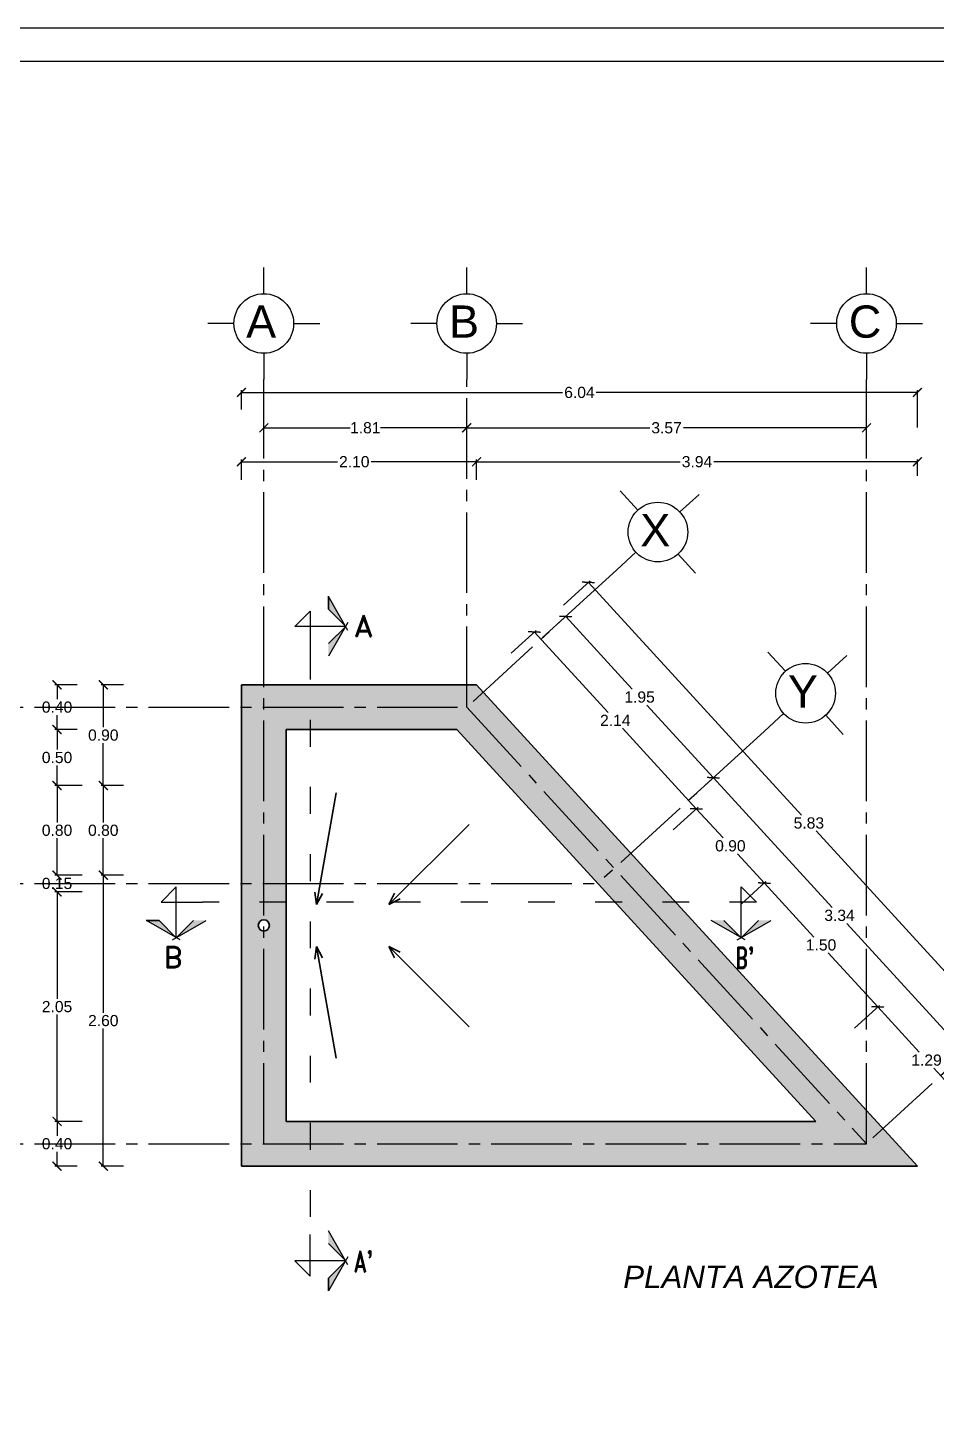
# Model space of a CAD drawing. Header units: millimetres. Extents: x 525387 to 527545, y 2235066 to 2235448.
# Drawn here: x 525721.91 to 525730.03, y 2235195.6 to 2235207.97 of the extents above; entities that cross this region are included whole.
import ezdxf
from ezdxf.enums import TextEntityAlignment as Align

# ---------------------------------------------------------------- set-up
doc = ezdxf.new("R2010")
doc.units = ezdxf.units.MM
doc.linetypes.add('ACAD_ISO03W100', pattern=[30, 12, -18])
doc.linetypes.add('ACAD_ISO04W100', pattern=[30, 24, -3, 0, -3])
for name, color, linetype in [('auxiliar', 6, 'Continuous'), ('cortes', 2, 'Continuous'), ('COTAS', 2, 'Continuous'), ('EJES', 1, 'Continuous'), ('pie de plano', 7, 'Continuous')]:
    doc.layers.add(name, color=color, linetype=linetype)
doc.layers.add('muro', color=5, linetype='Continuous', lineweight=35)
doc.styles.add('ARIAL', font='ariali.ttf')
doc.styles.add('romand', font='romand.shx')
doc.styles.get("Standard").update_dxf_attribs({"font": 'arial.ttf'})
doc.styles.add('STYLE1', font='arial.ttf')
doc.dimstyles.new('ISO-25', dxfattribs={"dimtxt": 0.04, "dimasz": 0.02, "dimexe": 0.02, "dimexo": 0.02, "dimgap": 0.02, "dimtad": 0, "dimtih": 1, "dimtoh": 1, "dimzin": 1, "dimdsep": 46, "dimtxsty": 'Standard', "dimcen": 0.02, "dimazin": 0, "dimtfac": 1, "dimtmove": 0, "dimatfit": 3, "dimfxl": 1, "dimarcsym": 0})

# ---------------------------------------------------------------- blocks, each defined once
blk = doc.blocks.new('EJE')
at = {"layer": 'EJES', "color": 2}
for p, q in [((-0.78, 0.416), (-0.78, 0.78)), ((-1.196, 0), (-1.56, 0)), ((-0.364, 0), (0, 0)), ((-0.78, -0.416), (-0.78, -0.78))]:
    blk.add_line(p, q, dxfattribs=at)
at = {"layer": 'EJES', "color": 4}
blk.add_circle((-0.78, 0), 0.416, dxfattribs=at)
blk = doc.blocks.new('_ArchTick')
at = {"color": 0, "linetype": 'ByBlock', "lineweight": 0, "const_width": 0.15}
blk.add_lwpolyline([(-0.5, -0.5), (0.5, 0.5)], dxfattribs=at)
blk = doc.blocks.new('*D167')
at = {"layer": 'COTAS', "color": 0, "linetype": 'Continuous', "lineweight": -2, "transparency": 16777216}
for p, q in [((525724.02, 2235204.177), (525724.02, 2235204.417)), ((525724.02, 2235204.397), (525724.79, 2235204.397)), ((525725.832, 2235204.397), (525725.061, 2235204.397)), ((525725.832, 2235204.177), (525725.832, 2235204.417))]:
    blk.add_line(p, q, dxfattribs=at)
at = {"layer": 'Defpoints', "color": 0, "linetype": 'Continuous', "transparency": 16777216}
for p in [(525725.832, 2235204.397), (525724.02, 2235204.157), (525725.832, 2235204.157)]:
    blk.add_point(p, dxfattribs=at)
at = {"layer": 'COTAS', "color": 0, "linetype": 'Continuous', "lineweight": -2, "transparency": 16777216, "xscale": 0.08, "yscale": 0.08, "zscale": 0.08, "rotation": 180}
blk.add_blockref('_ArchTick', (525724.02, 2235204.397), dxfattribs=at)
at = {"layer": 'COTAS', "color": 0, "linetype": 'Continuous', "lineweight": -2, "transparency": 16777216, "xscale": 0.08, "yscale": 0.08, "zscale": 0.08}
blk.add_blockref('_ArchTick', (525725.832, 2235204.397), dxfattribs=at)
at = {"layer": 'COTAS', "color": 0, "linetype": 'Continuous', "lineweight": -3, "transparency": 16777216, "insert": (525724.926, 2235204.397), "char_height": 0.1, "attachment_point": 5}
blk.add_mtext('1.81', dxfattribs=at)
blk = doc.blocks.new('*D168')
at = {"layer": 'COTAS', "color": 0, "linetype": 'Continuous', "lineweight": -2, "transparency": 16777216}
for p, q in [((525725.832, 2235204.177), (525725.832, 2235204.417)), ((525725.832, 2235204.397), (525727.468, 2235204.397)), ((525729.403, 2235204.397), (525727.767, 2235204.397)), ((525729.403, 2235204.177), (525729.403, 2235204.417))]:
    blk.add_line(p, q, dxfattribs=at)
at = {"layer": 'Defpoints', "color": 0, "linetype": 'Continuous', "transparency": 16777216}
for p in [(525729.403, 2235204.397), (525725.832, 2235204.157), (525729.403, 2235204.157)]:
    blk.add_point(p, dxfattribs=at)
at = {"layer": 'COTAS', "color": 0, "linetype": 'Continuous', "lineweight": -2, "transparency": 16777216, "xscale": 0.08, "yscale": 0.08, "zscale": 0.08, "rotation": 180}
blk.add_blockref('_ArchTick', (525725.832, 2235204.397), dxfattribs=at)
at = {"layer": 'COTAS', "color": 0, "linetype": 'Continuous', "lineweight": -2, "transparency": 16777216, "xscale": 0.08, "yscale": 0.08, "zscale": 0.08}
blk.add_blockref('_ArchTick', (525729.403, 2235204.397), dxfattribs=at)
at = {"layer": 'COTAS', "color": 0, "linetype": 'Continuous', "lineweight": -3, "transparency": 16777216, "insert": (525727.617, 2235204.397), "char_height": 0.1, "attachment_point": 5}
blk.add_mtext('3.57', dxfattribs=at)
blk = doc.blocks.new('*D169')
at = {"layer": 'COTAS', "color": 0, "linetype": 'Continuous', "lineweight": -2, "transparency": 16777216}
for p, q in [((525723.82, 2235204.561), (525723.82, 2235204.733)), ((525723.82, 2235204.713), (525726.689, 2235204.713)), ((525729.858, 2235204.713), (525726.989, 2235204.713)), ((525729.858, 2235204.399), (525729.858, 2235204.733))]:
    blk.add_line(p, q, dxfattribs=at)
at = {"layer": 'Defpoints', "color": 0, "linetype": 'Continuous', "transparency": 16777216}
for p in [(525729.858, 2235204.713), (525723.82, 2235204.541), (525729.858, 2235204.379)]:
    blk.add_point(p, dxfattribs=at)
at = {"layer": 'COTAS', "color": 0, "linetype": 'Continuous', "lineweight": -2, "transparency": 16777216, "xscale": 0.08, "yscale": 0.08, "zscale": 0.08, "rotation": 180}
blk.add_blockref('_ArchTick', (525723.82, 2235204.713), dxfattribs=at)
at = {"layer": 'COTAS', "color": 0, "linetype": 'Continuous', "lineweight": -2, "transparency": 16777216, "xscale": 0.08, "yscale": 0.08, "zscale": 0.08}
blk.add_blockref('_ArchTick', (525729.858, 2235204.713), dxfattribs=at)
at = {"layer": 'COTAS', "color": 0, "linetype": 'Continuous', "lineweight": -3, "transparency": 16777216, "insert": (525726.839, 2235204.713), "char_height": 0.1, "attachment_point": 5}
blk.add_mtext('6.04', dxfattribs=at)
blk = doc.blocks.new('*D170')
at = {"layer": 'COTAS', "color": 0, "linetype": 'Continuous', "lineweight": -2, "transparency": 16777216}
for p, q in [((525725.92, 2235203.969), (525725.92, 2235204.114)), ((525725.92, 2235204.094), (525727.739, 2235204.094)), ((525729.858, 2235204.094), (525728.038, 2235204.094)), ((525729.858, 2235203.969), (525729.858, 2235204.114))]:
    blk.add_line(p, q, dxfattribs=at)
at = {"layer": 'Defpoints', "color": 0, "linetype": 'Continuous', "transparency": 16777216}
for p in [(525729.858, 2235204.094), (525725.92, 2235203.949), (525729.858, 2235203.949)]:
    blk.add_point(p, dxfattribs=at)
at = {"layer": 'COTAS', "color": 0, "linetype": 'Continuous', "lineweight": -2, "transparency": 16777216, "xscale": 0.08, "yscale": 0.08, "zscale": 0.08, "rotation": 180}
blk.add_blockref('_ArchTick', (525725.92, 2235204.094), dxfattribs=at)
at = {"layer": 'COTAS', "color": 0, "linetype": 'Continuous', "lineweight": -2, "transparency": 16777216, "xscale": 0.08, "yscale": 0.08, "zscale": 0.08}
blk.add_blockref('_ArchTick', (525729.858, 2235204.094), dxfattribs=at)
at = {"layer": 'COTAS', "color": 0, "linetype": 'Continuous', "lineweight": -3, "transparency": 16777216, "insert": (525727.889, 2235204.094), "char_height": 0.1, "attachment_point": 5}
blk.add_mtext('3.94', dxfattribs=at)
blk = doc.blocks.new('*D171')
at = {"layer": 'COTAS', "color": 0, "linetype": 'Continuous', "lineweight": -2, "transparency": 16777216}
for p, q in [((525723.82, 2235203.933), (525723.82, 2235204.114)), ((525723.82, 2235204.094), (525724.677, 2235204.094)), ((525725.92, 2235204.094), (525724.978, 2235204.094)), ((525725.92, 2235203.933), (525725.92, 2235204.114))]:
    blk.add_line(p, q, dxfattribs=at)
at = {"layer": 'Defpoints', "color": 0, "linetype": 'Continuous', "transparency": 16777216}
for p in [(525725.92, 2235204.094), (525723.82, 2235203.913), (525725.92, 2235203.913)]:
    blk.add_point(p, dxfattribs=at)
at = {"layer": 'COTAS', "color": 0, "linetype": 'Continuous', "lineweight": -2, "transparency": 16777216, "xscale": 0.08, "yscale": 0.08, "zscale": 0.08, "rotation": 180}
blk.add_blockref('_ArchTick', (525723.82, 2235204.094), dxfattribs=at)
at = {"layer": 'COTAS', "color": 0, "linetype": 'Continuous', "lineweight": -2, "transparency": 16777216, "xscale": 0.08, "yscale": 0.08, "zscale": 0.08}
blk.add_blockref('_ArchTick', (525725.92, 2235204.094), dxfattribs=at)
at = {"layer": 'COTAS', "color": 0, "linetype": 'Continuous', "lineweight": -3, "transparency": 16777216, "insert": (525724.828, 2235204.094), "char_height": 0.1, "attachment_point": 5}
blk.add_mtext('2.10', dxfattribs=at)
blk = doc.blocks.new('*D157')
at = {"layer": 'COTAS', "color": 0, "linetype": 'Continuous', "lineweight": -2, "transparency": 16777216}
for p, q in [((525722.397, 2235201.202), (525722.153, 2235201.202)), ((525722.173, 2235201.202), (525722.173, 2235200.873)), ((525722.173, 2235200.402), (525722.173, 2235200.731)), ((525722.397, 2235200.402), (525722.153, 2235200.402))]:
    blk.add_line(p, q, dxfattribs=at)
at = {"layer": 'Defpoints', "color": 0, "linetype": 'Continuous', "transparency": 16777216}
for p in [(525722.417, 2235201.202), (525722.173, 2235200.402), (525722.417, 2235200.402)]:
    blk.add_point(p, dxfattribs=at)
at = {"layer": 'COTAS', "color": 0, "linetype": 'Continuous', "lineweight": -2, "transparency": 16777216, "xscale": 0.08, "yscale": 0.08, "zscale": 0.08}
for p, rotation in [((525722.173, 2235201.202), 90), ((525722.173, 2235200.402), 270)]:
    blk.add_blockref('_ArchTick', p, dxfattribs=dict(at, rotation=rotation))
at = {"layer": 'COTAS', "color": 0, "linetype": 'Continuous', "lineweight": -3, "transparency": 16777216, "insert": (525722.173, 2235200.802), "char_height": 0.1, "attachment_point": 5}
blk.add_mtext('0.80', dxfattribs=at)
blk = doc.blocks.new('*D158')
at = {"layer": 'COTAS', "color": 0, "linetype": 'Continuous', "lineweight": -2, "transparency": 16777216}
for p, q in [((525722.766, 2235202.102), (525722.566, 2235202.102)), ((525722.586, 2235202.102), (525722.586, 2235201.723)), ((525722.586, 2235201.202), (525722.586, 2235201.581)), ((525722.766, 2235201.202), (525722.566, 2235201.202))]:
    blk.add_line(p, q, dxfattribs=at)
at = {"layer": 'Defpoints', "color": 0, "linetype": 'Continuous', "transparency": 16777216}
for p in [(525722.786, 2235202.102), (525722.586, 2235201.202), (525722.786, 2235201.202)]:
    blk.add_point(p, dxfattribs=at)
at = {"layer": 'COTAS', "color": 0, "linetype": 'Continuous', "lineweight": -2, "transparency": 16777216, "xscale": 0.08, "yscale": 0.08, "zscale": 0.08}
for p, rotation in [((525722.586, 2235202.102), 90), ((525722.586, 2235201.202), 270)]:
    blk.add_blockref('_ArchTick', p, dxfattribs=dict(at, rotation=rotation))
at = {"layer": 'COTAS', "color": 0, "linetype": 'Continuous', "lineweight": -3, "transparency": 16777216, "insert": (525722.586, 2235201.652), "char_height": 0.1, "attachment_point": 5}
blk.add_mtext('0.90', dxfattribs=at)
blk = doc.blocks.new('*D159')
at = {"layer": 'COTAS', "color": 0, "linetype": 'Continuous', "lineweight": -2, "transparency": 16777216}
for p, q in [((525722.766, 2235201.202), (525722.566, 2235201.202)), ((525722.586, 2235201.202), (525722.586, 2235200.873)), ((525722.586, 2235200.402), (525722.586, 2235200.731)), ((525722.766, 2235200.402), (525722.566, 2235200.402))]:
    blk.add_line(p, q, dxfattribs=at)
at = {"layer": 'Defpoints', "color": 0, "linetype": 'Continuous', "transparency": 16777216}
for p in [(525722.786, 2235201.202), (525722.586, 2235200.402), (525722.786, 2235200.402)]:
    blk.add_point(p, dxfattribs=at)
at = {"layer": 'COTAS', "color": 0, "linetype": 'Continuous', "lineweight": -2, "transparency": 16777216, "xscale": 0.08, "yscale": 0.08, "zscale": 0.08}
for p, rotation in [((525722.586, 2235201.202), 90), ((525722.586, 2235200.402), 270)]:
    blk.add_blockref('_ArchTick', p, dxfattribs=dict(at, rotation=rotation))
at = {"layer": 'COTAS', "color": 0, "linetype": 'Continuous', "lineweight": -3, "transparency": 16777216, "insert": (525722.586, 2235200.802), "char_height": 0.1, "attachment_point": 5}
blk.add_mtext('0.80', dxfattribs=at)
blk = doc.blocks.new('*D160')
at = {"layer": 'COTAS', "color": 0, "linetype": 'Continuous', "lineweight": -2, "transparency": 16777216}
for p, q in [((525722.766, 2235200.402), (525722.566, 2235200.402)), ((525722.586, 2235200.402), (525722.586, 2235199.173)), ((525722.586, 2235197.802), (525722.586, 2235199.031)), ((525722.766, 2235197.802), (525722.566, 2235197.802))]:
    blk.add_line(p, q, dxfattribs=at)
at = {"layer": 'Defpoints', "color": 0, "linetype": 'Continuous', "transparency": 16777216}
for p in [(525722.786, 2235200.402), (525722.586, 2235197.802), (525722.786, 2235197.802)]:
    blk.add_point(p, dxfattribs=at)
at = {"layer": 'COTAS', "color": 0, "linetype": 'Continuous', "lineweight": -2, "transparency": 16777216, "xscale": 0.08, "yscale": 0.08, "zscale": 0.08}
for p, rotation in [((525722.586, 2235200.402), 90), ((525722.586, 2235197.802), 270)]:
    blk.add_blockref('_ArchTick', p, dxfattribs=dict(at, rotation=rotation))
at = {"layer": 'COTAS', "color": 0, "linetype": 'Continuous', "lineweight": -3, "transparency": 16777216, "insert": (525722.586, 2235199.102), "char_height": 0.1, "attachment_point": 5}
blk.add_mtext('2.60', dxfattribs=at)
blk = doc.blocks.new('*D172')
at = {"layer": 'COTAS', "color": 0, "linetype": 'Continuous', "lineweight": -2, "transparency": 16777216}
for p, q in [((525722.353, 2235202.102), (525722.153, 2235202.102)), ((525722.173, 2235202.102), (525722.173, 2235201.973)), ((525722.173, 2235201.702), (525722.173, 2235201.831)), ((525722.353, 2235201.702), (525722.153, 2235201.702))]:
    blk.add_line(p, q, dxfattribs=at)
at = {"layer": 'Defpoints', "color": 0, "linetype": 'Continuous', "transparency": 16777216}
for p in [(525722.373, 2235202.102), (525722.173, 2235201.702), (525722.373, 2235201.702)]:
    blk.add_point(p, dxfattribs=at)
at = {"layer": 'COTAS', "color": 0, "linetype": 'Continuous', "lineweight": -2, "transparency": 16777216, "xscale": 0.08, "yscale": 0.08, "zscale": 0.08}
for p, rotation in [((525722.173, 2235202.102), 90), ((525722.173, 2235201.702), 270)]:
    blk.add_blockref('_ArchTick', p, dxfattribs=dict(at, rotation=rotation))
at = {"layer": 'COTAS', "color": 0, "linetype": 'Continuous', "lineweight": -3, "transparency": 16777216, "insert": (525722.173, 2235201.902), "char_height": 0.1, "attachment_point": 5}
blk.add_mtext('0.40', dxfattribs=at)
blk = doc.blocks.new('*D173')
at = {"layer": 'COTAS', "color": 0, "linetype": 'Continuous', "lineweight": -2, "transparency": 16777216}
for p, q in [((525722.353, 2235201.702), (525722.153, 2235201.702)), ((525722.173, 2235201.702), (525722.173, 2235201.523)), ((525722.173, 2235201.202), (525722.173, 2235201.381)), ((525722.353, 2235201.202), (525722.153, 2235201.202))]:
    blk.add_line(p, q, dxfattribs=at)
at = {"layer": 'Defpoints', "color": 0, "linetype": 'Continuous', "transparency": 16777216}
for p in [(525722.373, 2235201.702), (525722.173, 2235201.202), (525722.373, 2235201.202)]:
    blk.add_point(p, dxfattribs=at)
at = {"layer": 'COTAS', "color": 0, "linetype": 'Continuous', "lineweight": -2, "transparency": 16777216, "xscale": 0.08, "yscale": 0.08, "zscale": 0.08}
for p, rotation in [((525722.173, 2235201.702), 90), ((525722.173, 2235201.202), 270)]:
    blk.add_blockref('_ArchTick', p, dxfattribs=dict(at, rotation=rotation))
at = {"layer": 'COTAS', "color": 0, "linetype": 'Continuous', "lineweight": -3, "transparency": 16777216, "insert": (525722.173, 2235201.452), "char_height": 0.1, "attachment_point": 5}
blk.add_mtext('0.50', dxfattribs=at)
blk = doc.blocks.new('*D152')
at = {"layer": 'COTAS', "color": 0, "linetype": 'Continuous', "lineweight": -2, "transparency": 16777216}
for p, q in [((525722.397, 2235200.252), (525722.153, 2235200.252)), ((525722.173, 2235200.252), (525722.173, 2235199.298)), ((525722.173, 2235198.202), (525722.173, 2235199.156)), ((525722.397, 2235198.202), (525722.153, 2235198.202))]:
    blk.add_line(p, q, dxfattribs=at)
at = {"layer": 'Defpoints', "color": 0, "linetype": 'Continuous', "transparency": 16777216}
for p in [(525722.417, 2235200.252), (525722.173, 2235198.202), (525722.417, 2235198.202)]:
    blk.add_point(p, dxfattribs=at)
at = {"layer": 'COTAS', "color": 0, "linetype": 'Continuous', "lineweight": -2, "transparency": 16777216, "xscale": 0.08, "yscale": 0.08, "zscale": 0.08}
for p, rotation in [((525722.173, 2235200.252), 90), ((525722.173, 2235198.202), 270)]:
    blk.add_blockref('_ArchTick', p, dxfattribs=dict(at, rotation=rotation))
at = {"layer": 'COTAS', "color": 0, "linetype": 'Continuous', "lineweight": -3, "transparency": 16777216, "insert": (525722.173, 2235199.227), "char_height": 0.1, "attachment_point": 5}
blk.add_mtext('2.05', dxfattribs=at)
blk = doc.blocks.new('*D153')
at = {"layer": 'COTAS', "color": 0, "linetype": 'Continuous', "lineweight": -2, "transparency": 16777216}
for p, q in [((525722.353, 2235198.202), (525722.153, 2235198.202)), ((525722.173, 2235198.202), (525722.173, 2235198.073)), ((525722.173, 2235197.802), (525722.173, 2235197.931)), ((525722.353, 2235197.802), (525722.153, 2235197.802))]:
    blk.add_line(p, q, dxfattribs=at)
at = {"layer": 'Defpoints', "color": 0, "linetype": 'Continuous', "transparency": 16777216}
for p in [(525722.373, 2235198.202), (525722.173, 2235197.802), (525722.373, 2235197.802)]:
    blk.add_point(p, dxfattribs=at)
at = {"layer": 'COTAS', "color": 0, "linetype": 'Continuous', "lineweight": -2, "transparency": 16777216, "xscale": 0.08, "yscale": 0.08, "zscale": 0.08}
for p, rotation in [((525722.173, 2235198.202), 90), ((525722.173, 2235197.802), 270)]:
    blk.add_blockref('_ArchTick', p, dxfattribs=dict(at, rotation=rotation))
at = {"layer": 'COTAS', "color": 0, "linetype": 'Continuous', "lineweight": -3, "transparency": 16777216, "insert": (525722.173, 2235198.002), "char_height": 0.1, "attachment_point": 5}
blk.add_mtext('0.40', dxfattribs=at)
blk = doc.blocks.new('*D161')
at = {"layer": 'COTAS', "color": 0, "linetype": 'Continuous', "lineweight": -2, "transparency": 16777216}
for p, q in [((525722.353, 2235200.402), (525722.153, 2235200.402)), ((525722.173, 2235200.402), (525722.173, 2235200.398)), ((525722.353, 2235200.252), (525722.153, 2235200.252)), ((525722.173, 2235200.252), (525722.173, 2235200.256))]:
    blk.add_line(p, q, dxfattribs=at)
at = {"layer": 'Defpoints', "color": 0, "linetype": 'Continuous', "transparency": 16777216}
for p in [(525722.373, 2235200.402), (525722.173, 2235200.252), (525722.373, 2235200.252)]:
    blk.add_point(p, dxfattribs=at)
at = {"layer": 'COTAS', "color": 0, "linetype": 'Continuous', "lineweight": -2, "transparency": 16777216, "xscale": 0.08, "yscale": 0.08, "zscale": 0.08}
for p, rotation in [((525722.173, 2235200.402), 90), ((525722.173, 2235200.252), 270)]:
    blk.add_blockref('_ArchTick', p, dxfattribs=dict(at, rotation=rotation))
at = {"layer": 'COTAS', "color": 0, "linetype": 'Continuous', "lineweight": -3, "transparency": 16777216, "insert": (525722.173, 2235200.327), "char_height": 0.1, "attachment_point": 5}
blk.add_mtext('0.15', dxfattribs=at)
blk = doc.blocks.new('*D162')
at = {"layer": 'COTAS', "color": 0, "linetype": 'Continuous', "lineweight": -2, "transparency": 16777216}
for p, q in [((525726.229, 2235202.385), (525726.451, 2235202.588)), ((525726.436, 2235202.574), (525727.095, 2235201.855)), ((525727.883, 2235200.994), (525727.224, 2235201.714)), ((525727.676, 2235200.805), (525727.898, 2235201.008))]:
    blk.add_line(p, q, dxfattribs=at)
at = {"layer": 'Defpoints', "color": 0, "linetype": 'Continuous', "transparency": 16777216}
for p in [(525726.215, 2235202.372), (525727.883, 2235200.994), (525727.662, 2235200.792)]:
    blk.add_point(p, dxfattribs=at)
at = {"layer": 'COTAS', "color": 0, "linetype": 'Continuous', "lineweight": -2, "transparency": 16777216, "xscale": 0.08, "yscale": 0.08, "zscale": 0.08}
for p, rotation in [((525726.436, 2235202.574), 132.4831244026654), ((525727.883, 2235200.994), 312.4831244026654)]:
    blk.add_blockref('_ArchTick', p, dxfattribs=dict(at, rotation=rotation))
at = {"layer": 'COTAS', "color": 0, "linetype": 'Continuous', "lineweight": -3, "transparency": 16777216, "insert": (525727.159, 2235201.784), "char_height": 0.1, "attachment_point": 5}
blk.add_mtext('2.14', dxfattribs=at)
blk = doc.blocks.new('*D163')
at = {"layer": 'COTAS', "color": 0, "linetype": 'Continuous', "lineweight": -2, "transparency": 16777216}
for p, q in [((525727.676, 2235200.805), (525727.898, 2235201.008)), ((525727.883, 2235200.994), (525728.122, 2235200.734)), ((525728.491, 2235200.331), (525728.252, 2235200.592)), ((525728.284, 2235200.142), (525728.505, 2235200.344))]:
    blk.add_line(p, q, dxfattribs=at)
at = {"layer": 'Defpoints', "color": 0, "linetype": 'Continuous', "transparency": 16777216}
for p in [(525727.662, 2235200.792), (525728.491, 2235200.331), (525728.269, 2235200.128)]:
    blk.add_point(p, dxfattribs=at)
at = {"layer": 'COTAS', "color": 0, "linetype": 'Continuous', "lineweight": -2, "transparency": 16777216, "xscale": 0.08, "yscale": 0.08, "zscale": 0.08}
for p, rotation in [((525727.883, 2235200.994), 132.4831243336251), ((525728.491, 2235200.331), 312.4831243336252)]:
    blk.add_blockref('_ArchTick', p, dxfattribs=dict(at, rotation=rotation))
at = {"layer": 'COTAS', "color": 0, "linetype": 'Continuous', "lineweight": -3, "transparency": 16777216, "insert": (525728.187, 2235200.663), "char_height": 0.1, "attachment_point": 5}
blk.add_mtext('0.90', dxfattribs=at)
blk = doc.blocks.new('*D164')
at = {"layer": 'COTAS', "color": 0, "linetype": 'Continuous', "lineweight": -2, "transparency": 16777216}
for p, q in [((525728.284, 2235200.142), (525728.505, 2235200.344)), ((525728.491, 2235200.331), (525728.932, 2235199.849)), ((525729.504, 2235199.225), (525729.062, 2235199.707)), ((525729.297, 2235199.035), (525729.518, 2235199.238))]:
    blk.add_line(p, q, dxfattribs=at)
at = {"layer": 'Defpoints', "color": 0, "linetype": 'Continuous', "transparency": 16777216}
for p in [(525728.269, 2235200.128), (525729.504, 2235199.225), (525729.282, 2235199.022)]:
    blk.add_point(p, dxfattribs=at)
at = {"layer": 'COTAS', "color": 0, "linetype": 'Continuous', "lineweight": -2, "transparency": 16777216, "xscale": 0.08, "yscale": 0.08, "zscale": 0.08}
for p, rotation in [((525728.491, 2235200.331), 132.4831243408857), ((525729.504, 2235199.225), 312.4831243408857)]:
    blk.add_blockref('_ArchTick', p, dxfattribs=dict(at, rotation=rotation))
at = {"layer": 'COTAS', "color": 0, "linetype": 'Continuous', "lineweight": -3, "transparency": 16777216, "insert": (525728.997, 2235199.778), "char_height": 0.1, "attachment_point": 5}
blk.add_mtext('1.50', dxfattribs=at)
blk = doc.blocks.new('*D165')
at = {"layer": 'COTAS', "color": 0, "linetype": 'Continuous', "lineweight": -2, "transparency": 16777216}
for p, q in [((525729.297, 2235199.035), (525729.518, 2235199.238)), ((525729.504, 2235199.225), (525729.874, 2235198.82)), ((525730.374, 2235198.274), (525730.004, 2235198.678)), ((525730.167, 2235198.085), (525730.389, 2235198.288))]:
    blk.add_line(p, q, dxfattribs=at)
at = {"layer": 'Defpoints', "color": 0, "linetype": 'Continuous', "transparency": 16777216}
for p in [(525729.282, 2235199.022), (525730.374, 2235198.274), (525730.153, 2235198.072)]:
    blk.add_point(p, dxfattribs=at)
at = {"layer": 'COTAS', "color": 0, "linetype": 'Continuous', "lineweight": -2, "transparency": 16777216, "xscale": 0.08, "yscale": 0.08, "zscale": 0.08}
for p, rotation in [((525729.504, 2235199.225), 132.4831243935758), ((525730.374, 2235198.274), 312.4831243935757)]:
    blk.add_blockref('_ArchTick', p, dxfattribs=dict(at, rotation=rotation))
at = {"layer": 'COTAS', "color": 0, "linetype": 'Continuous', "lineweight": -3, "transparency": 16777216, "insert": (525729.939, 2235198.749), "char_height": 0.1, "attachment_point": 5}
blk.add_mtext('1.29', dxfattribs=at)
blk = doc.blocks.new('*D166')
at = {"layer": 'COTAS', "color": 0, "linetype": 'Continuous', "lineweight": -2, "transparency": 16777216}
for p, q in [((525726.696, 2235202.813), (525726.934, 2235203.031)), ((525726.919, 2235203.017), (525728.823, 2235200.938)), ((525730.857, 2235198.717), (525728.953, 2235200.796)), ((525730.634, 2235198.513), (525730.872, 2235198.731))]:
    blk.add_line(p, q, dxfattribs=at)
at = {"layer": 'Defpoints', "color": 0, "linetype": 'Continuous', "transparency": 16777216}
for p in [(525726.682, 2235202.799), (525730.857, 2235198.717), (525730.62, 2235198.499)]:
    blk.add_point(p, dxfattribs=at)
at = {"layer": 'COTAS', "color": 0, "linetype": 'Continuous', "lineweight": -2, "transparency": 16777216, "xscale": 0.08, "yscale": 0.08, "zscale": 0.08}
for p, rotation in [((525726.919, 2235203.017), 132.4831243878803), ((525730.857, 2235198.717), 312.4831243878803)]:
    blk.add_blockref('_ArchTick', p, dxfattribs=dict(at, rotation=rotation))
at = {"layer": 'COTAS', "color": 0, "linetype": 'Continuous', "lineweight": -3, "transparency": 16777216, "insert": (525728.888, 2235200.867), "char_height": 0.1, "attachment_point": 5}
blk.add_mtext('5.83', dxfattribs=at)
blk = doc.blocks.new('*D150')
at = {"layer": 'COTAS', "color": 0, "linetype": 'Continuous', "lineweight": -2, "transparency": 16777216}
for p, q in [((525726.51, 2235202.523), (525726.731, 2235202.726)), ((525726.717, 2235202.712), (525727.311, 2235202.063)), ((525728.035, 2235201.272), (525727.441, 2235201.921)), ((525727.829, 2235201.083), (525728.05, 2235201.286))]:
    blk.add_line(p, q, dxfattribs=at)
at = {"layer": 'Defpoints', "color": 0, "linetype": 'Continuous', "transparency": 16777216}
for p in [(525726.495, 2235202.509), (525728.035, 2235201.272), (525727.814, 2235201.069)]:
    blk.add_point(p, dxfattribs=at)
at = {"layer": 'COTAS', "color": 0, "linetype": 'Continuous', "lineweight": -2, "transparency": 16777216, "xscale": 0.08, "yscale": 0.08, "zscale": 0.08}
for p, rotation in [((525726.717, 2235202.712), 132.4831244040288), ((525728.035, 2235201.272), 312.4831244040288)]:
    blk.add_blockref('_ArchTick', p, dxfattribs=dict(at, rotation=rotation))
at = {"layer": 'COTAS', "color": 0, "linetype": 'Continuous', "lineweight": -3, "transparency": 16777216, "insert": (525727.376, 2235201.992), "char_height": 0.1, "attachment_point": 5}
blk.add_mtext('1.95', dxfattribs=at)
blk = doc.blocks.new('*D151')
at = {"layer": 'COTAS', "color": 0, "linetype": 'Continuous', "lineweight": -2, "transparency": 16777216}
for p, q in [((525727.829, 2235201.083), (525728.05, 2235201.286)), ((525728.035, 2235201.272), (525729.097, 2235200.113)), ((525730.288, 2235198.812), (525729.227, 2235199.971)), ((525730.082, 2235198.623), (525730.303, 2235198.826))]:
    blk.add_line(p, q, dxfattribs=at)
at = {"layer": 'Defpoints', "color": 0, "linetype": 'Continuous', "transparency": 16777216}
for p in [(525727.814, 2235201.069), (525730.288, 2235198.812), (525730.067, 2235198.609)]:
    blk.add_point(p, dxfattribs=at)
at = {"layer": 'COTAS', "color": 0, "linetype": 'Continuous', "lineweight": -2, "transparency": 16777216, "xscale": 0.08, "yscale": 0.08, "zscale": 0.08}
for p, rotation in [((525728.035, 2235201.272), 132.4831243899224), ((525730.288, 2235198.812), 312.4831243899224)]:
    blk.add_blockref('_ArchTick', p, dxfattribs=dict(at, rotation=rotation))
at = {"layer": 'COTAS', "color": 0, "linetype": 'Continuous', "lineweight": -3, "transparency": 16777216, "insert": (525729.162, 2235200.042), "char_height": 0.1, "attachment_point": 5}
blk.add_mtext('3.34', dxfattribs=at)

msp = doc.modelspace()

# ---------------------------------------------------------------- hatches: boundary and pattern name
at = {"layer": 'cortes', "lineweight": -3}
for points in [[(525724.751, 2235202.624), (525724.597, 2235202.778), (525724.597, 2235202.891)], [(525724.751, 2235202.624), (525724.597, 2235202.47), (525724.597, 2235202.357)], [(525723.238, 2235199.843), (525723.084, 2235199.997), (525722.971, 2235199.997)], [(525723.238, 2235199.843), (525723.392, 2235199.997), (525723.505, 2235199.997)], [(525728.284, 2235199.843), (525728.13, 2235199.997), (525728.017, 2235199.997)], [(525728.284, 2235199.843), (525728.438, 2235199.997), (525728.551, 2235199.997)], [(525724.751, 2235196.957), (525724.597, 2235197.112), (525724.597, 2235197.224)], [(525724.751, 2235196.957), (525724.597, 2235196.803), (525724.597, 2235196.69)]]:
    msp.add_hatch(color=256, dxfattribs=at).paths.add_polyline_path(points)
at = {"layer": 'muro', "linetype": 'Continuous', "lineweight": -3}
h = msp.add_hatch(dxfattribs=at)
h.set_pattern_fill('GRAVEL', color=41, scale=0.02, angle=180)
h.set_pattern_definition([(48.0127875, (-1.295137, -0.508), (4.06400000031916, 4.57199999971636), [0.068344288, -6.76609672791]), (4.969741, (-1.249417, -0.4572), (-6.0959999975881, -0.50800002893958), [0.117280944, -11.6108097787]), (312.5104471, (-1.132577, -0.44704), (-5.0800000021455, 5.5879999980492), [0.082696304, -8.18694455882]), (87.273689, (-0.934457, -0.32004), (-0.50800000106395, -10.15999999994663), [0.106800904, -10.57328748515]), (112.83365418, (-0.929377, -0.21336), (2.54000000021268, -6.0959999999111), [0.10472674, -10.36796154907]), (177.273689, (-0.970017, -0.11684), (10.15999999994663, -0.50800000106395), [0.106800904, -10.57328748515]), (217.69424047, (-1.076697, -0.11176), (6.60399999970718, 5.08000000038008), [0.141238732, -13.98262306285]), (252.25532837, (-1.188457, -0.19812), (-3.55600000095586, -11.17599999969577), [0.133343904, -13.20105132038]), (301.42956562, (-1.229097, -0.32512), (4.06400000057662, -6.6039999996452), [0.1071626, -10.60910913974]), (355.2363583, (-1.173217, -0.41656), (-5.5879999999199, 0.50800000087785), [0.122342656, -5.99478739]), (42.3974378, (-1.051297, -0.42672), (6.09599999980493, 5.5880000002128), [0.158215584, -15.66335450244]), (318.81407483, (-1.437377, -0.31496), (3.5559999997867, -3.0480000002478), [0.054000908, -5.34611316487]), (351.4692344, (-1.396737, -0.35052), (-6.60400000017793, 1.01599999884747), [0.102736396, -10.17092779941]), (45, (-1.29514, -0.36576), (1e-16, 0.508), [0.071841868, -0.64657862169]), (23.19859051, (-1.25958, -0.42672), (-2.5400000000692, -1.0159999998219), [0.038688264, -3.83012447378]), (111.80140949, (-1.22402, -0.41148), (0.5080000001063, -1.5239999999646), [0.054713124, -2.680950598]), (210.96375653, (-1.24434, -0.36068), (-1.5240000000373, -1.0159999999442), [0.088863932, -2.87325963058]), (341.56505118, (-1.32054, -0.4064), (-1.016000000027, 0.507999999947), [0.064257428, -1.54217962337]), (196.389540334, (-0.929377, -0.41148), (-5.08000000000003, -1.52400000000005), [0.0900176, -8.91176533451]), (250.34617594, (-1.015737, -0.43688), (2.03200000018586, 5.5879999999341), [0.075519788, -7.47644313564]), (113.19859051, (-1.32054, -0.508), (1.0159999998227, -2.540000000071), [0.07737602, -3.79143671778]), (163.61045967, (-1.351017, -0.43688), (5.08000000010646, -1.52399999964457), [0.0900176, -8.91176533451]), (159.44395478, (-0.929377, -0.09652), (2.54, -1.016), [0.08680704, -4.25354686262]), (114.7751406, (-1.010657, -0.06604), (2.5400000030234, -5.58799999862545), [0.072734424, -7.20071867614]), (246.80140949, (-1.32562, 5e-17), (-1.0159999998405, -2.5400000000639), [0.07737602, -3.79143671778]), (197.35402464, (-1.356097, -0.07112), (6.6039999998686, 2.0320000004265), [0.085156548, -8.43047519604]), (249.44395478, (-1.076697, 2e-17), (1.0160000000177, 2.539999999993), [0.04340352, -4.29695038262]), (281.309932474, (-1.29514, 4e-17), (0.508, -2.032), [0.02590292, -2.5643989929]), (345.963756532, (-1.29006, -0.0254), (-1.524, 0.508), [0.10472674, -1.98981091781]), (6.00900596, (-1.188457, -0.0508), (-5.07999999997307, -0.50800000026587), [0.0970534, -9.60827297267]), (123.69006753, (-1.24434, -0.31496), (0.508000000071, -1.015999999965), [0.073264776, -1.75835527194]), (173.15722659, (-1.284977, -0.254), (-8.63600000005314, 1.01599999954788), [0.127911352, -12.66320181301]), (240.9453959, (-1.411977, -0.23876), (2.0320000000559, 3.555999999968), [0.052301648, -5.17787846362]), (270, (-1.4374, -0.2845), (0.508, -0.508), [0.03048, -0.47752]), (300.25643716, (-1.178297, -0.06604), (-2.03199999975143, 3.55600000014196), [0.070573392, -6.98678815464]), (228.0127875, (-1.142737, -0.127), (-4.0640000003351, -4.57199999970204), [0.136688576, -6.69775243991]), (180, (-1.2342, -0.2286), (-0.508, -0.508), [0.13208, -0.37592]), (145.3048465, (-1.366257, -0.2286), (-5.0800000019243, 3.5559999972509), [0.080321912, -7.95186334483]), (74.0546041, (-1.4323, -0.18288), (0.5079999999645, 2.032000000009), [0.073965816, -3.62433000775]), (27.64597536, (-1.411977, -0.11176), (9.65200000035467, 5.07999999932615), [0.12042902, -11.92249288459]), (355.42607874, (-1.305297, -0.05588), (6.60399999999977, -0.5079999999999), [0.127405892, -12.61316929125])])
h.paths.add_polyline_path([(525723.82, 2235202.102), (525723.82, 2235197.802), (525729.858, 2235197.802), (525725.92, 2235202.102)])
h.paths.add_polyline_path([(525725.744, 2235201.702), (525728.949, 2235198.202), (525724.22, 2235198.202), (525724.22, 2235201.702)], flags=16)
h.paths.add_polyline_path([(525724.07, 2235199.952, -1), (525723.97, 2235199.952, -1)], flags=16)

# ---------------------------------------------------------------- linework, layer by layer
at = {"layer": 'auxiliar', "color": 1, "linetype": 'Continuous', "lineweight": -3}
for points in [[(525706.131, 2235207.971), (525751.131, 2235207.971), (525751.131, 2235177.971), (525706.131, 2235177.971)], [(525706.431, 2235207.671), (525750.831, 2235207.671), (525750.831, 2235178.271), (525706.431, 2235178.271)]]:
    msp.add_lwpolyline(points, close=True, dxfattribs=at)
at = {"layer": 'cortes', "lineweight": -3}
for p, q in [((525724.597, 2235202.893), (525724.597, 2235202.778)), ((525724.597, 2235202.778), (525724.597, 2235202.893)), ((525724.597, 2235202.891), (525724.597, 2235202.778)), ((525724.771, 2235202.588), (525724.597, 2235202.891)), ((525724.298, 2235202.624), (525724.435, 2235202.76)), ((525724.435, 2235202.76), (525724.435, 2235202.389)), ((525724.751, 2235202.624), (525724.597, 2235202.778)), ((525724.751, 2235202.624), (525724.298, 2235202.624)), ((525724.771, 2235202.659), (525724.597, 2235202.357)), ((525724.751, 2235202.624), (525724.597, 2235202.47)), ((525723.238, 2235200.296), (525723.102, 2235200.159)), ((525723.238, 2235199.843), (525723.238, 2235200.296)), ((525728.284, 2235199.843), (525728.284, 2235200.296)), ((525728.284, 2235200.296), (525728.42, 2235200.159)), ((525723.102, 2235200.159), (525723.473, 2235200.159)), ((525722.968, 2235199.997), (525723.084, 2235199.997)), ((525723.084, 2235199.997), (525722.968, 2235199.997)), ((525722.971, 2235199.997), (525723.084, 2235199.997)), ((525723.274, 2235199.823), (525722.971, 2235199.997)), ((525723.238, 2235199.843), (525723.084, 2235199.997)), ((525723.203, 2235199.823), (525723.505, 2235199.997)), ((525723.238, 2235199.843), (525723.392, 2235199.997)), ((525728.319, 2235199.823), (525728.017, 2235199.997)), ((525728.284, 2235199.843), (525728.13, 2235199.997)), ((525728.248, 2235199.823), (525728.551, 2235199.997)), ((525728.284, 2235199.843), (525728.438, 2235199.997)), ((525724.435, 2235196.821), (525724.435, 2235197.192)), ((525724.771, 2235196.922), (525724.597, 2235197.224)), ((525724.751, 2235196.957), (525724.597, 2235197.112)), ((525724.751, 2235196.957), (525724.298, 2235196.957)), ((525724.298, 2235196.957), (525724.435, 2235196.821)), ((525724.771, 2235196.993), (525724.597, 2235196.69)), ((525724.751, 2235196.957), (525724.597, 2235196.803)), ((525724.597, 2235196.688), (525724.597, 2235196.803)), ((525724.597, 2235196.803), (525724.597, 2235196.688)), ((525724.597, 2235196.69), (525724.597, 2235196.803))]:
    msp.add_line(p, q, dxfattribs=at)
at = {"layer": 'cortes', "linetype": 'ACAD_ISO03W100', "lineweight": -3, "ltscale": 0.02}
for p, q in [((525724.435, 2235202.389), (525724.435, 2235197.192)), ((525728.42, 2235200.159), (525723.473, 2235200.159))]:
    msp.add_line(p, q, dxfattribs=at)
at = {"layer": 'EJES', "linetype": 'ACAD_ISO04W100', "ltscale": 0.03}
for p, q in [((525724.02, 2235198.002), (525724.02, 2235204.83)), ((525725.832, 2235201.902), (525725.832, 2235204.83)), ((525729.403, 2235198.002), (525729.403, 2235204.83)), ((525727.172, 2235203.129), (525725.832, 2235201.902)), ((525720.951, 2235201.902), (525725.832, 2235201.902)), ((525725.832, 2235201.902), (525729.403, 2235198.002)), ((525728.491, 2235201.689), (525727.003, 2235200.327)), ((525720.951, 2235200.327), (525727.003, 2235200.327)), ((525730.743, 2235199.229), (525729.403, 2235198.002)), ((525720.951, 2235198.002), (525729.403, 2235198.002))]:
    msp.add_line(p, q, dxfattribs=at)
at = {"layer": 'muro'}
for p, q in [((525723.82, 2235202.102), (525725.92, 2235202.102)), ((525723.82, 2235197.802), (525723.82, 2235202.102)), ((525725.92, 2235202.102), (525729.858, 2235197.802)), ((525724.22, 2235201.702), (525725.744, 2235201.702)), ((525724.22, 2235201.702), (525724.22, 2235198.202)), ((525725.744, 2235201.702), (525728.949, 2235198.202)), ((525724.22, 2235198.202), (525728.949, 2235198.202)), ((525723.82, 2235197.802), (525729.858, 2235197.802))]:
    msp.add_line(p, q, dxfattribs=at)
at = {"layer": 'muro', "color": 2}
for p, q in [((525724.491, 2235200.139), (525724.667, 2235201.137)), ((525725.136, 2235200.139), (525725.853, 2235200.855)), ((525724.491, 2235200.139), (525724.475, 2235200.251)), ((525724.491, 2235200.139), (525724.545, 2235200.239)), ((525725.136, 2235200.139), (525725.188, 2235200.24)), ((525725.136, 2235200.139), (525725.238, 2235200.19)), ((525724.491, 2235199.764), (525724.475, 2235199.652)), ((525724.491, 2235199.764), (525724.667, 2235198.766)), ((525724.491, 2235199.764), (525724.545, 2235199.664)), ((525725.136, 2235199.764), (525725.853, 2235199.048)), ((525725.136, 2235199.764), (525725.238, 2235199.713)), ((525725.136, 2235199.764), (525725.188, 2235199.663))]:
    msp.add_line(p, q, dxfattribs=at)
at = {"layer": 'muro'}
msp.add_circle((525724.02, 2235199.952), 0.05, dxfattribs=at)

# ---------------------------------------------------------------- block references
at = {"layer": 'EJES', "lineweight": -3, "xscale": 0.6400000000000001, "yscale": 0.6400000000000001, "zscale": 0.6400000000000001}
for p in [(525724.519, 2235205.329), (525726.331, 2235205.329), (525729.902, 2235205.329)]:
    msp.add_blockref('EJE', p, dxfattribs=at)
at = {"layer": 'EJES', "lineweight": -3, "xscale": 0.6400000000000001, "yscale": 0.6400000000000001, "zscale": 0.6400000000000001, "rotation": 42.47999999999998}
for p in [(525727.908, 2235203.803), (525729.227, 2235202.363)]:
    msp.add_blockref('EJE', p, dxfattribs=at)

# ---------------------------------------------------------------- texts
at = {"layer": 'cortes', "lineweight": -3, "style": 'romand'}
for s, height, width, p, p2 in [('A', 0.19, 1.045039, (525724.826, 2235202.534), (525724.996, 2235202.534)), ('B', 0.19, 1.106512, (525723.124, 2235199.573), (525723.294, 2235199.573)), ("B'", 0.1898, 0.696693, (525728.232, 2235199.568), (525728.402, 2235199.568)), ("A'", 0.1898, 0.696693, (525724.826, 2235196.857), (525724.996, 2235196.857))]:
    msp.add_text(s, height=height, dxfattribs=dict(at, width=width)).set_placement(p, p2, align=Align.FIT)
at = {"layer": 'EJES', "color": 7, "lineweight": -3, "style": 'STYLE1'}
for s, p in [('A', (525723.862, 2235205.202)), ('B', (525725.674, 2235205.202)), ('C', (525729.245, 2235205.202)), ('X', (525727.382, 2235203.339)), ('Y', (525728.701, 2235201.899))]:
    msp.add_text(s, height=0.288, dxfattribs=at).set_placement(p)
at = {"layer": 'pie de plano', "style": 'ARIAL'}
msp.add_text('PLANTA AZOTEA', height=0.2, dxfattribs=at).set_placement((525727.23, 2235196.714))

# ---------------------------------------------------------------- dimensions: what is measured, and where the dimension line sits
at = {"layer": 'COTAS', "linetype": 'Continuous', "lineweight": -3}
for base, p1, p2, picture, middle in [((525729.858, 2235204.713), (525723.82, 2235204.541), (525729.858, 2235204.379), '*D169', (525726.839, 2235204.713)), ((525725.832, 2235204.397), (525724.02, 2235204.157), (525725.832, 2235204.157), '*D167', (525724.926, 2235204.397)), ((525729.403, 2235204.397), (525725.832, 2235204.157), (525729.403, 2235204.157), '*D168', (525727.617, 2235204.397)), ((525729.858, 2235204.094), (525725.92, 2235203.949), (525729.858, 2235203.949), '*D170', (525727.889, 2235204.094))]:
    dim = msp.add_linear_dim(base=base, p1=p1, p2=p2, dimstyle='ISO-25', override={"dimtxt": 0.1, "dimasz": 0.08, "dimblk1": 'ArchTick', "dimblk2": 'ArchTick', "dimsah": 1}, dxfattribs=at)
    dim.commit()
    dim.dimension.update_dxf_attribs({"geometry": picture, "text_midpoint": middle})
dim = msp.add_linear_dim(base=(525725.92, 2235204.094), p1=(525723.82, 2235203.913), p2=(525725.92, 2235203.913), dimstyle='ISO-25', override={"dimtxt": 0.1, "dimasz": 0.08, "dimblk1": 'ArchTick', "dimblk2": 'ArchTick', "dimsah": 1}, dxfattribs=at)
dim.commit()
dim.dimension.update_dxf_attribs({"geometry": '*D171', "text_midpoint": (525724.828, 2235204.094), "dimtype": 160})
for p1, p2, distance, picture, middle in [((525726.682, 2235202.799), (525730.62, 2235198.499), 0.322, '*D166', (525728.888, 2235200.867)), ((525726.495, 2235202.509), (525727.814, 2235201.069), 0.3, '*D150', (525727.376, 2235201.992)), ((525726.215, 2235202.372), (525727.662, 2235200.792), 0.3, '*D162', (525727.159, 2235201.784)), ((525727.814, 2235201.069), (525730.067, 2235198.609), 0.3, '*D151', (525729.162, 2235200.042)), ((525727.662, 2235200.792), (525728.269, 2235200.128), 0.3, '*D163', (525728.187, 2235200.663)), ((525728.269, 2235200.128), (525729.282, 2235199.022), 0.3, '*D164', (525728.997, 2235199.778)), ((525729.282, 2235199.022), (525730.153, 2235198.072), 0.3, '*D165', (525729.939, 2235198.749))]:
    dim = msp.add_aligned_dim(p1=p1, p2=p2, distance=distance, dimstyle='ISO-25', override={"dimtxt": 0.1, "dimasz": 0.08, "dimblk1": 'ArchTick', "dimblk2": 'ArchTick', "dimsah": 1}, dxfattribs=at)
    dim.commit()
    dim.dimension.update_dxf_attribs({"geometry": picture, "text_midpoint": middle})
for base, p1, p2, picture, middle in [((525722.173, 2235201.702), (525722.373, 2235202.102), (525722.373, 2235201.702), '*D172', (525722.173, 2235201.902)), ((525722.586, 2235201.202), (525722.786, 2235202.102), (525722.786, 2235201.202), '*D158', (525722.586, 2235201.652)), ((525722.173, 2235201.202), (525722.373, 2235201.702), (525722.373, 2235201.202), '*D173', (525722.173, 2235201.452)), ((525722.173, 2235200.402), (525722.417, 2235201.202), (525722.417, 2235200.402), '*D157', (525722.173, 2235200.802)), ((525722.586, 2235200.402), (525722.786, 2235201.202), (525722.786, 2235200.402), '*D159', (525722.586, 2235200.802)), ((525722.586, 2235197.802), (525722.786, 2235200.402), (525722.786, 2235197.802), '*D160', (525722.586, 2235199.102)), ((525722.173, 2235198.202), (525722.417, 2235200.252), (525722.417, 2235198.202), '*D152', (525722.173, 2235199.227)), ((525722.173, 2235197.802), (525722.373, 2235198.202), (525722.373, 2235197.802), '*D153', (525722.173, 2235198.002))]:
    dim = msp.add_linear_dim(base=base, p1=p1, p2=p2, angle=90, dimstyle='ISO-25', override={"dimtxt": 0.1, "dimasz": 0.08, "dimblk1": 'ArchTick', "dimblk2": 'ArchTick', "dimsah": 1}, dxfattribs=at)
    dim.commit()
    dim.dimension.update_dxf_attribs({"geometry": picture, "text_midpoint": middle})
dim = msp.add_linear_dim(base=(525722.173, 2235200.252), p1=(525722.373, 2235200.402), p2=(525722.373, 2235200.252), angle=90, dimstyle='ISO-25', override={"dimtxt": 0.1, "dimasz": 0.08, "dimblk1": 'ArchTick', "dimblk2": 'ArchTick', "dimsah": 1}, dxfattribs=at)
dim.commit()
dim.dimension.update_dxf_attribs({"geometry": '*D161', "text_midpoint": (525722.173, 2235200.327), "dimtype": 160})

doc.saveas('drawing.dxf')
